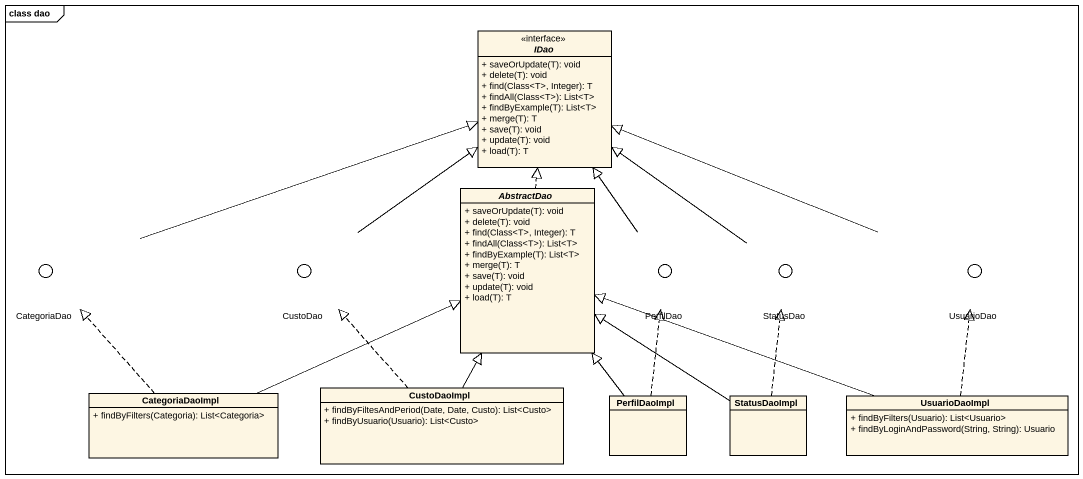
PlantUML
@startuml
mainframe class dao
allowmixing
hide circle
hide empty members
skinparam classAttributeIconSize 0
interface IDao <<interface>> {
  + saveOrUpdate(T): void
  + delete(T): void
  + find(Class<T>, Integer): T
  + findAll(Class<T>): List<T>
  + findByExample(T): List<T>
  + merge(T): T
  + save(T): void
  + update(T): void
  + load(T): T
}
abstract class AbstractDao {
  + saveOrUpdate(T): void
  + delete(T): void
  + find(Class<T>, Integer): T
  + findAll(Class<T>): List<T>
  + findByExample(T): List<T>
  + merge(T): T
  + save(T): void
  + update(T): void
  + load(T): T
}
() CategoriaDao <<interface>>
() CustoDao <<interface>>
() PerfilDao <<interface>>
() StatusDao <<interface>>
() UsuarioDao <<interface>>
class CategoriaDaoImpl {
  + findByFilters(Categoria): List<Categoria>
}
class CustoDaoImpl {
  + findByFiltesAndPeriod(Date, Date, Custo): List<Custo>
  + findByUsuario(Usuario): List<Custo>
}
class PerfilDaoImpl
class StatusDaoImpl
class UsuarioDaoImpl {
  + findByFilters(Usuario): List<Usuario>
  + findByLoginAndPassword(String, String): Usuario
}
AbstractDao .up.|> IDao
CategoriaDao -right-|> IDao
CustoDao -up-|> IDao
PerfilDao -up-|> IDao
StatusDao -up-|> IDao
UsuarioDao -left-|> IDao
CategoriaDaoImpl -right-|> AbstractDao
CategoriaDaoImpl .up.|> CategoriaDao
CustoDaoImpl -up-|> AbstractDao
CustoDaoImpl .up.|> CustoDao
PerfilDaoImpl -up-|> AbstractDao
PerfilDaoImpl .up.|> PerfilDao
StatusDaoImpl -up-|> AbstractDao
StatusDaoImpl .up.|> StatusDao
UsuarioDaoImpl -left-|> AbstractDao
UsuarioDaoImpl .up.|> UsuarioDao
@enduml
